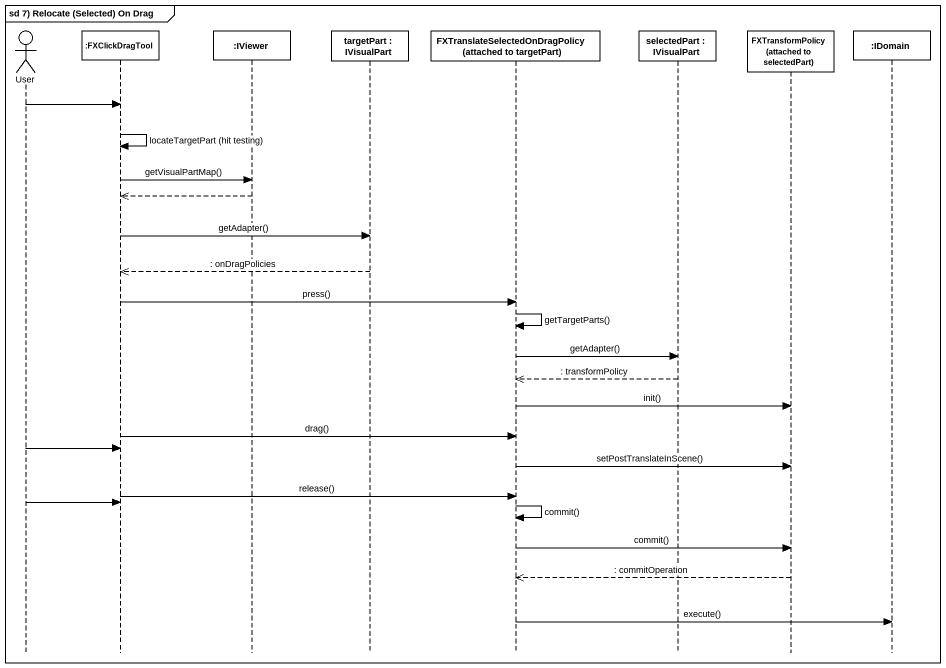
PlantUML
@startuml
mainframe sd 7) Relocate (Selected) On Drag
hide footbox
actor User
participant ":FXClickDragTool" as FXClickDragTool
participant ":IViewer" as IViewer
participant "targetPart : IVisualPart" as targetPart
participant "FXTranslateSelectedOnDragPolicy (attached to targetPart)" as FXTranslateSelectedOnDragPol
participant "selectedPart : IVisualPart" as selectedPart
participant "FXTransformPolicy (attached to selectedPart)" as FXTransformPolicy_attached
participant ":IDomain" as IDomain

User -> FXClickDragTool
FXClickDragTool -> FXClickDragTool : locateTargetPart (hit testing)
FXClickDragTool -> IViewer : getVisualPartMap()
IViewer -->> FXClickDragTool
FXClickDragTool -> targetPart : getAdapter()
targetPart -->> FXClickDragTool : : onDragPolicies
FXClickDragTool -> FXTranslateSelectedOnDragPol : press()
FXTranslateSelectedOnDragPol -> FXTranslateSelectedOnDragPol : getTargetParts()
FXTranslateSelectedOnDragPol -> selectedPart : getAdapter()
selectedPart -->> FXTranslateSelectedOnDragPol : : transformPolicy
FXTranslateSelectedOnDragPol -> FXTransformPolicy_attached : init()
FXClickDragTool -> FXTranslateSelectedOnDragPol : drag()
User -> FXClickDragTool
FXTranslateSelectedOnDragPol -> FXTransformPolicy_attached : setPostTranslateInScene()
FXClickDragTool -> FXTranslateSelectedOnDragPol : release()
User -> FXClickDragTool
FXTranslateSelectedOnDragPol -> FXTranslateSelectedOnDragPol : commit()
FXTranslateSelectedOnDragPol -> FXTransformPolicy_attached : commit()
FXTransformPolicy_attached -->> FXTranslateSelectedOnDragPol : : commitOperation
FXTranslateSelectedOnDragPol -> IDomain : execute()
@enduml
